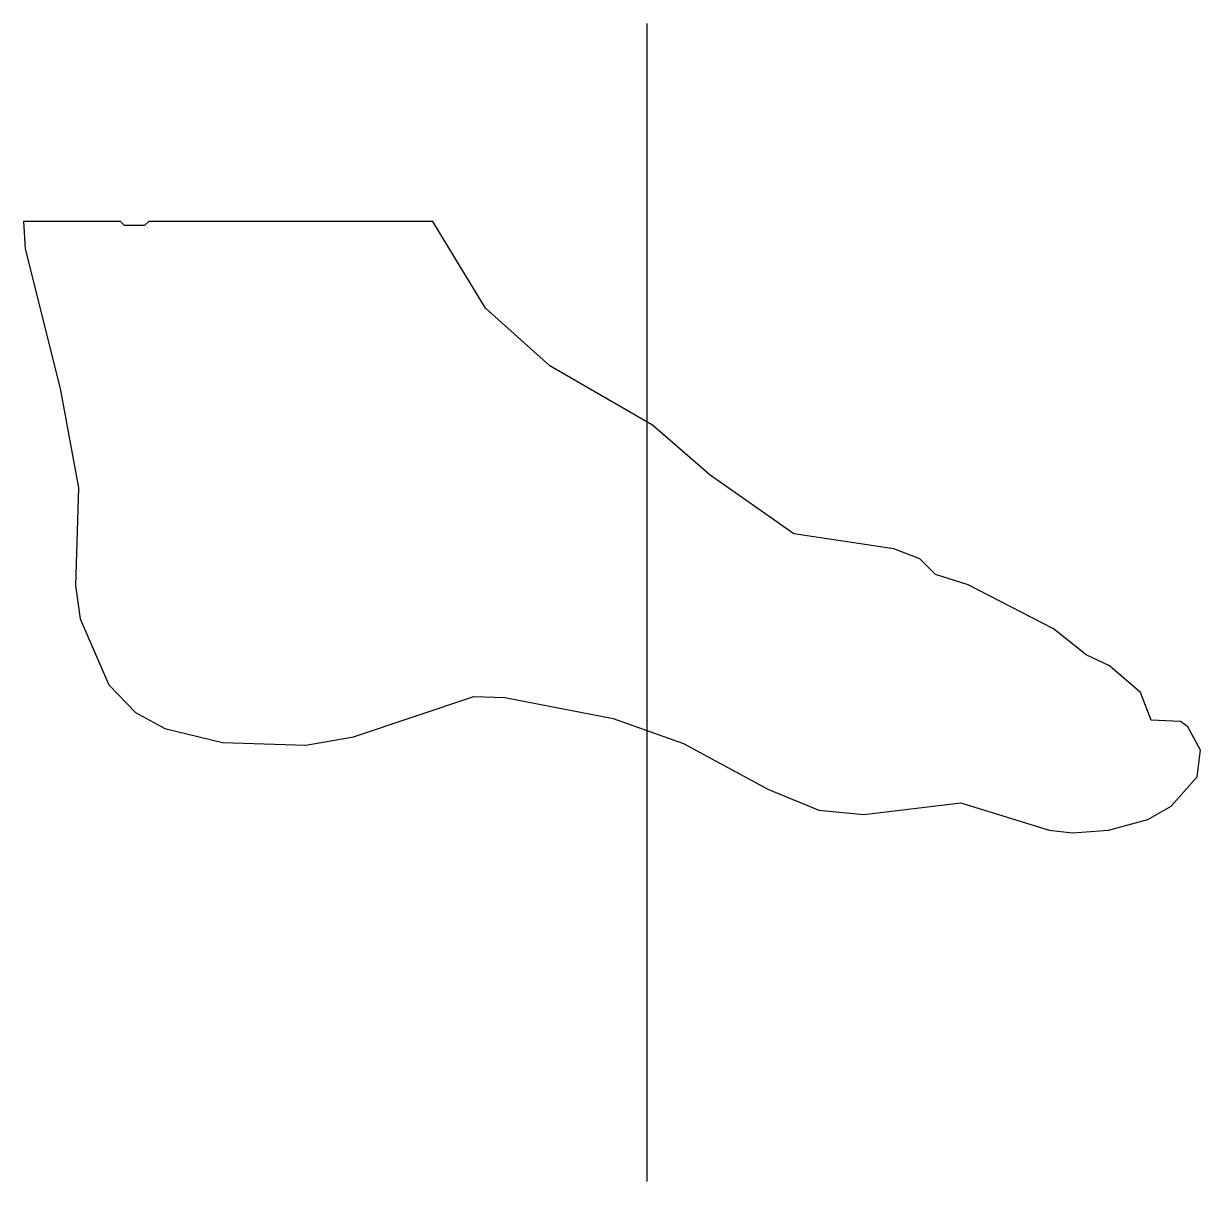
# Model space of a CAD drawing. Header units: metres. Extents: x -108 to 96, y -100 to 100.
import ezdxf

# ---------------------------------------------------------------- set-up
doc = ezdxf.new("R2010")
doc.units = ezdxf.units.M

msp = doc.modelspace()

# ---------------------------------------------------------------- linework, layer by layer
at = {"layer": 'AXIS', "color": 2}
msp.add_line((0, -100), (0, 100), dxfattribs=at)
at = {"layer": 'FOOT_CONTOUR', "color": 1}
msp.add_lwpolyline([(-107.68, 65.83), (-107.39, 61.07), (-101.33, 36.98), (-98.16, 19.81), (-98.73, 2.93), (-97.87, -2.84), (-92.96, -14.24), (-88.35, -19), (-83.3, -21.74), (-73.34, -24.19), (-58.92, -24.62), (-50.69, -23.18), (-29.92, -16.26), (-24.58, -16.4), (-5.83, -20.01), (6.29, -24.33), (20.86, -32.27), (29.66, -35.88), (37.45, -36.6), (54.18, -34.58), (69.47, -39.34), (73.51, -39.77), (79.71, -39.34), (86.49, -37.46), (90.53, -35.15), (95.01, -30.1), (95.58, -25.49), (93.42, -21.45), (92.12, -20.58), (87.07, -20.3), (85.2, -15.53), (79.86, -10.92), (75.82, -9.04), (70.19, -4.57), (55.48, 3.07), (49.85, 4.81), (47.11, 7.55), (42.64, 9.28), (25.33, 11.87), (10.9, 21.97), (0.95, 30.63), (-16.79, 40.87), (-27.9, 50.82), (-36.99, 65.83), (-86.04, 65.83), (-86.76, 65.11), (-90.22, 65.11), (-90.94, 65.83), (-107.68, 65.83)], dxfattribs=at)

doc.saveas('drawing.dxf')
